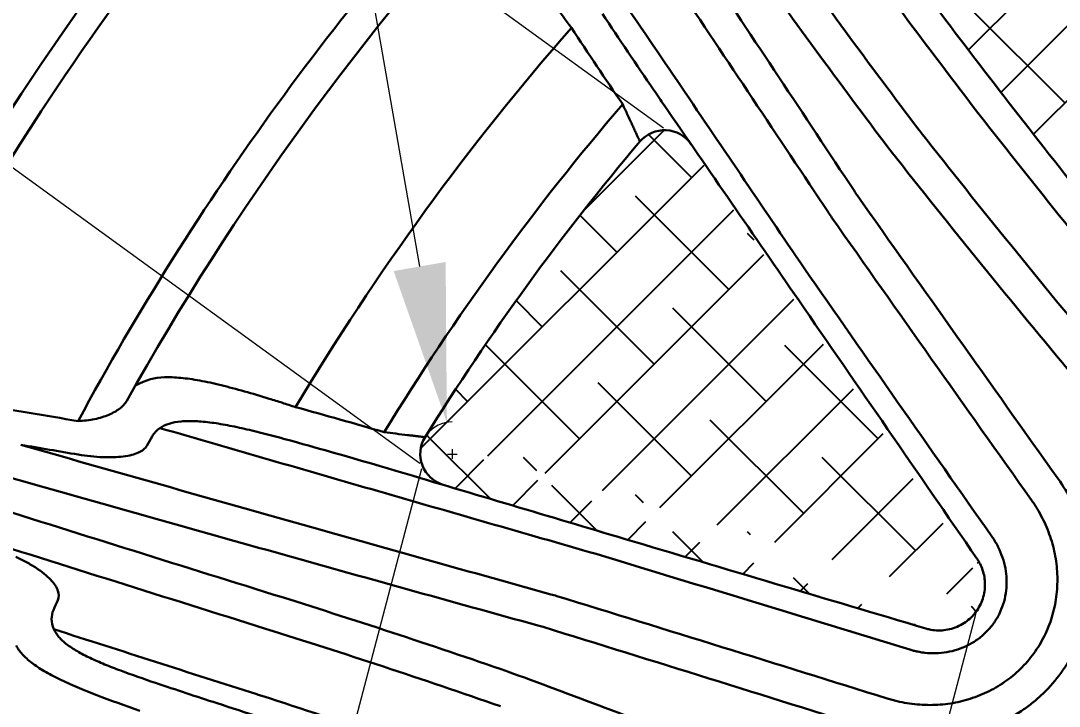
# Model space of a CAD drawing. Header units: inches. Extents: x 975 to 1816, y 133 to 420.
# Drawn here: x 1506.87 to 1526.54, y 296.16 to 309.15 of the extents above; entities that cross this region are included whole.
import ezdxf

# ---------------------------------------------------------------- set-up
doc = ezdxf.new("R2010")
doc.units = ezdxf.units.IN
doc.header["$MEASUREMENT"] = 0
doc.linetypes.add('CENTER', pattern=[2, 1.25, -0.25, 0.25, -0.25])
doc.layers.get('0').update_dxf_attribs({"lineweight": 30})
doc.layers.add('Center', color=1, linetype='CENTER', lineweight=18)
doc.layers.add('FORMAT', color=7, linetype='Continuous')
doc.styles.add('TCVN', font='tcvn+7284-2003r.ttf', dxfattribs={"height": 2.5})
doc.dimstyles.new('TCVN', dxfattribs={"dimtxt": 2.5, "dimasz": 3, "dimexe": 0.1, "dimexo": 0.0625, "dimgap": 0.09, "dimtad": 0, "dimtoh": 1, "dimdec": 0, "dimzin": 0, "dimdsep": 46, "dimtxsty": 'TCVN', "dimcen": 0.09, "dimclrd": 2, "dimclre": 2, "dimclrt": 1, "dimadec": 0, "dimazin": 0, "dimtfac": 1, "dimtdec": 0, "dimtofl": 0, "dimtmove": 0, "dimatfit": 3, "dimfxl": 1, "dimtolj": 1, "dimtzin": 0, "dimlwd": 18, "dimlwe": 18, "dimarcsym": 0})
pattern_1 = [(45, (0, 0), (-0.7071067811865476, 0.7071067811865476), []), (135, (0, 0), (-2.121320343559642, 0.7071067811865477), [2.5, -1.5])]

# ---------------------------------------------------------------- blocks, each defined once
blk = doc.blocks.new('*D74')
at = {"layer": 'Center', "color": 2, "linetype": 'Continuous', "lineweight": 18, "transparency": 16777216}
for p, q in [((1611.119503879612, 353.3944223438949), (1591.19814560088, 326.2673671828961)), ((1614.119503879613, 353.394422343895), (1611.119503879612, 353.3944223438949))]:
    blk.add_line(p, q, dxfattribs=at)
at = {"layer": 'Center', "color": 2, "lineweight": 18, "transparency": 16777216}
for p, q in [((1554.505716209793, 276.4255789259862), (1554.685716209793, 276.4255789259863)), ((1554.595716209793, 276.3355789259863), (1554.595716209793, 276.5155789259861))]:
    blk.add_line(p, q, dxfattribs=at)
at = {"layer": 'Center', "color": 2, "transparency": 16777216}
blk.add_solid([(1590.795142869767, 326.5633212312131), (1591.601148331993, 325.9714131345792), (1589.422421310978, 323.8493507962162)], dxfattribs=at)
at = {"layer": 'Defpoints', "color": 0, "transparency": 16777216}
for p in [(1589.422421310978, 323.8493507962162), (1519.769011108607, 229.0018070557562)]:
    blk.add_point(p, dxfattribs=at)
at = {"layer": 'Center', "color": 1, "transparency": 16777216, "insert": (1617.209503879613, 353.3944223438949), "char_height": 2.5, "attachment_point": 5, "style": 'TCVN'}
blk.add_mtext('\\A1;∅118', dxfattribs=at)
blk = doc.blocks.new('*D80')
at = {"layer": 'Center', "color": 2, "linetype": 'Continuous', "lineweight": 18, "transparency": 16777216}
for p, q in [((1519.040600899249, 307.1124905400645), (1506.688684182024, 316.0866833375081)), ((1505.006230124584, 313.6008538291541), (1504.881348930392, 313.4289696112608)), ((1503.915934825421, 312.1001910914115), (1504.040816019614, 312.2720753093047)), ((1514.423594086331, 300.7577258360722), (1502.071677369107, 309.7319186335158))]:
    blk.add_line(p, q, dxfattribs=at)
at = {"layer": 'Center', "color": 2, "transparency": 16777216}
for points in [[(1504.601721627397, 313.8947464553003), (1505.410738621772, 313.3069612030079), (1506.769585881462, 316.027904812279)], [(1503.511426328234, 312.3940837175577), (1504.320443322609, 311.8062984652653), (1502.152579068544, 309.6731401082866)]]:
    blk.add_solid(points, dxfattribs=at)
at = {"layer": 'Defpoints', "color": 0, "transparency": 16777216}
for p in [(1502.152579068544, 309.6731401082866), (1519.091164461397, 307.0757539617963), (1514.474157648479, 300.7209892578039)]:
    blk.add_point(p, dxfattribs=at)
at = {"layer": 'Center', "color": 1, "transparency": 16777216, "insert": (1504.461082475003, 312.8505224602827), "char_height": 2.5, "attachment_point": 5, "rotation": 54.00000000000132, "style": 'TCVN'}
blk.add_mtext('\\A1;8', dxfattribs=at)
blk = doc.blocks.new('*D81')
at = {"layer": 'Center', "color": 2, "linetype": 'Continuous', "lineweight": 18, "transparency": 16777216}
for p, q in [((1514.458225198, 300.6605541105652), (1512.41520616787, 292.9109517461789)), ((1524.951745706049, 297.8941589998263), (1522.908726675918, 290.14455663544)), ((1515.34158515609, 292.2428903588011), (1516.633469374817, 291.9023123627331)), ((1520.033331529228, 291.0060104939814), (1518.741447310501, 291.3465884900493))]:
    blk.add_line(p, q, dxfattribs=at)
at = {"layer": 'Center', "color": 2, "transparency": 16777216}
for points in [[(1515.469044759916, 292.7263715367102), (1515.214125552263, 291.759409180892), (1512.440698088635, 293.0076479817607)], [(1520.160791133055, 291.4894916718904), (1519.905871925402, 290.5225293160723), (1522.934218596683, 290.2412528710218)]]:
    blk.add_solid(points, dxfattribs=at)
at = {"layer": 'Defpoints', "color": 0, "transparency": 16777216}
for p in [(1514.474157648479, 300.7209892578038), (1524.967678156527, 297.9545941470649), (1522.934218596683, 290.2412528710218)]:
    blk.add_point(p, dxfattribs=at)
at = {"layer": 'Center', "color": 1, "transparency": 16777216, "insert": (1517.687458342659, 291.6244504263913), "char_height": 2.5, "attachment_point": 5, "rotation": 345.2312021207483, "style": 'TCVN'}
blk.add_mtext('\\A1;11', dxfattribs=at)
blk = doc.blocks.new('*D82')
at = {"layer": 'Center', "color": 2, "linetype": 'Continuous', "lineweight": 18, "transparency": 16777216}
for p, q in [((1508.300851741431, 322.3747758018854), (1511.300851741438, 322.3747758018854)), ((1511.300851741438, 322.3747758018854), (1514.422740120506, 304.4926105423774))]:
    blk.add_line(p, q, dxfattribs=at)
at = {"layer": 'Center', "color": 2, "lineweight": 18, "transparency": 16777216}
for p, q in [((1515.043415713086, 300.8473830097474), (1515.043415713086, 301.0273830097473)), ((1514.953415713087, 300.9373830097474), (1515.133415713086, 300.9373830097475))]:
    blk.add_line(p, q, dxfattribs=at)
at = {"layer": 'Center', "color": 2, "linetype": 'Continuous', "lineweight": 18, "transparency": 16777216}
blk.add_arc((1515.043415713086, 300.9373830097474), 0.6089999999993552, 90.49478279424675, 142.332094657084, dxfattribs=at)
at = {"layer": 'Center', "color": 2, "transparency": 16777216}
blk.add_solid([(1514.915290346695, 304.57860051087), (1513.930189894317, 304.4066205738848), (1514.938679931462, 301.5373091852447)], dxfattribs=at)
at = {"layer": 'Defpoints', "color": 0, "transparency": 16777216}
for p in [(1514.938679931462, 301.5373091852447), (1515.043415713086, 300.9373830097474)]:
    blk.add_point(p, dxfattribs=at)
at = {"layer": 'Center', "color": 1, "transparency": 16777216, "insert": (1506.835851741431, 322.3747758018855), "char_height": 2.5, "attachment_point": 5, "style": 'TCVN'}
blk.add_mtext('\\A1;R1', dxfattribs=at)

msp = doc.modelspace()

# ---------------------------------------------------------------- hatches: boundary and pattern name
at = {"layer": 'FORMAT'}
h = msp.add_hatch(dxfattribs=at)
h.set_pattern_fill('ANSI38', color=3, scale=8)
h.set_pattern_definition(pattern_1)
h.paths.add_polyline_path([(1554.595716209793, 336.2636068212562, 0.414213562373095), (1494.667688314523, 276.3355789259863, 0.414213562373095), (1554.595716209793, 216.4075510307163), (1554.595716209793, 217.5875510307165, -0.4142135623730951), (1495.757688314523, 276.4255789259864, -0.4142135623730951), (1554.595716209793, 335.2636068212563)])
h.paths.add_polyline_path([(1554.595716209793, 336.2636068212562), (1554.595716209793, 335.2636068212563, -0.4142135623730951), (1613.433744105063, 276.4255789259864, -0.4142135623730951), (1554.595716209793, 217.5875510307165), (1554.595716209793, 216.4075510307163, 0.414213562373095), (1614.523744105063, 276.3355789259863, 0.414213562373095)])
h.paths.add_polyline_path([(1560.855499231678, 334.3342656695384), (1566.534810445013, 333.4354196637688), (1567.472736711903, 339.3616574515965), (1561.793425498568, 340.2605034573661)], flags=9)
h = msp.add_hatch(dxfattribs=at)
h.set_pattern_fill('ANSI38', color=3, scale=8)
h.set_pattern_definition(pattern_1)
edge = h.paths.add_edge_path()
edge.add_spline(control_points=[(1534.089427233593, 313.3904011380072), (1535.018060567697, 312.0220514137225), (1535.928824053715, 310.6345625609396), (1537.267400030343, 308.5242166656252), (1537.708997153086, 307.8159140271777), (1538.58288123746, 306.3894941921382), (1539.015315617878, 305.6711274744755), (1540.297537344514, 303.5026939593417), (1541.127464843999, 302.0474209660937), (1542.335524271682, 299.8502800251836), (1542.732070782364, 299.1155274687015), (1543.49163135129, 297.6815662283267), (1543.855421386956, 296.9823567074344), (1544.213512931824, 296.2815814857892)], knot_values=[0.006823964488105405, 0.006823964488105405, 0.006823964488105405, 0.006823964488105405, 0.2568239644881054, 0.2568239644881054, 0.3818239644881054, 0.3818239644881054, 0.5068239644881054, 0.5068239644881054, 0.7568239644881054, 0.7568239644881054, 0.8818239644881054, 0.8818239644881054, 1, 1, 1, 1], degree=3, periodic=0)
edge.add_spline(control_points=[(1534.089395252025, 313.3904482631228), (1533.279815710237, 314.5833702235185), (1532.450250392009, 315.7711229512577), (1531.602029318455, 316.9510215360908)], knot_values=[0, 0, 0, 0, 0.8878309299515597, 0.8878309299515597, 0.8878309299515597, 0.8878309299515597], degree=3, periodic=0)
edge.add_arc((1531.108220323408, 316.594603696443), 0.6089999999999838, 35.82072164170199, 120.3155353984113)
edge.add_arc((1554.595716209793, 276.425578925986), 47.14084945843596, 120.3155353984177, 131.6844646015826)
edge.add_arc((1523.650738832833, 311.1764262417276), 0.6090000000000393, 131.6844646015711, 216.9143471344524)
edge.add_spline(control_points=[(1525.776838020768, 307.351021918136), (1524.892475653645, 308.489610975496), (1524.019205463489, 309.6456102550329), (1523.159169952562, 310.8169251486037)], knot_values=[0.1121690700810549, 0.1121690700810549, 0.1121690700810549, 0.1121690700810549, 1, 1, 1, 1], degree=3, periodic=0)
edge.add_spline(control_points=[(1525.776872956568, 307.3509769393957), (1526.791451741931, 306.0447392473948), (1527.829875626713, 304.7494458048026), (1529.423615719797, 302.8238849462678), (1529.960897150382, 302.1849072625012), (1531.047667491544, 300.9127852362407), (1531.597355149672, 300.2794156680133), (1533.263708361073, 298.389597824472), (1534.391285640999, 297.1506376326768), (1536.643129204118, 294.7524353947996), (1537.766376381066, 293.5919128343298), (1538.904759790047, 292.4505733022452)], knot_values=[0, 0, 0, 0, 0.2499999999999998, 0.2499999999999998, 0.3749999999999998, 0.3749999999999998, 0.4999999999999997, 0.4999999999999997, 0.7499999999999998, 0.7499999999999998, 0.9921080367572255, 0.9921080367572255, 0.9921080367572255, 0.9921080367572255], degree=3, periodic=0)
edge.add_arc((1554.505716209793, 276.4255789259863), 22.3649342938885, 117.39961139806331, 134.2318292757173, ccw=False)
h.paths.add_polyline_path([(1537.243808106908, 292.4486000115661), (1542.493808106908, 292.4486000115661), (1542.493808106908, 298.4486000115661), (1537.243808106908, 298.4486000115661)], flags=9)
h = msp.add_hatch(dxfattribs=at)
h.set_pattern_fill('ANSI38', color=3, scale=8)
h.set_pattern_definition(pattern_1)
edge = h.paths.add_edge_path(flags=16)
edge.add_spline(control_points=[(1520.458550893021, 305.5137826361489), (1520.16033136685, 305.9463136859624), (1519.861671219924, 306.3794838024414), (1519.562650893977, 306.813176314659)], knot_values=[0.4503870777664126, 0.4503870777664126, 0.4503870777664126, 0.4503870777664126, 0.8016310740829165, 0.8016310740829165, 0.8016310740829165, 0.8016310740829165], degree=3, periodic=0)
edge.add_spline(control_points=[(1519.562650893972, 306.813176314665), (1520.245093832715, 305.8233760674371), (1520.925660698687, 304.8362968349429), (1521.603395226724, 303.853325563173)], knot_values=[0, 0, 0, 0, 0.8016310740845564, 0.8016310740845564, 0.8016310740845564, 0.8016310740845564], degree=3, periodic=0)
edge.add_spline(control_points=[(1521.603395226724, 303.853325563173), (1521.222617979619, 304.4055965178966), (1520.840946670126, 304.9591642010676), (1520.458550893021, 305.5137826361489)], knot_values=[0, 0, 0, 0, 0.4503870777664126, 0.4503870777664126, 0.4503870777664126, 0.4503870777664126], degree=3, periodic=0)
edge = h.paths.add_edge_path(flags=17)
edge.add_spline(control_points=[(1524.978736697497, 298.9578044395932), (1523.848831101837, 300.5965946950687), (1522.722425673851, 302.2303083842374), (1521.603395226724, 303.853325563173)], knot_values=[0, 0, 0, 0, 1, 1, 1, 1], degree=3, periodic=0)
edge.add_spline(control_points=[(1524.978736697497, 298.9578044395932), (1523.848831101837, 300.5965946950687), (1522.722425673851, 302.2303083842374), (1521.603395226724, 303.853325563173)], knot_values=[0, 0, 0, 0, 1, 1, 1, 1], degree=3, periodic=0)
edge = h.paths.add_edge_path(flags=16)
edge.add_spline(control_points=[(1524.978736697497, 298.9578044395932), (1523.848831101837, 300.5965946950687), (1522.722425673851, 302.2303083842374), (1521.603395226724, 303.853325563173)], knot_values=[0, 0, 0, 0, 1, 1, 1, 1], degree=3, periodic=0)
edge.add_spline(control_points=[(1524.978736697497, 298.9578044395932), (1523.848831101837, 300.5965946950687), (1522.722425673851, 302.2303083842374), (1521.603395226724, 303.853325563173)], knot_values=[0, 0, 0, 0, 1, 1, 1, 1], degree=3, periodic=0)
edge = h.paths.add_edge_path(flags=16)
edge.add_spline(control_points=[(1524.978736697497, 298.9578044395932), (1523.848831101837, 300.5965946950687), (1522.722425673851, 302.2303083842374), (1521.603395226724, 303.853325563173)], knot_values=[0, 0, 0, 0, 1, 1, 1, 1], degree=3, periodic=0)
edge.add_spline(control_points=[(1524.978736697497, 298.9578044395932), (1523.848831101837, 300.5965946950687), (1522.722425673851, 302.2303083842374), (1521.603395226724, 303.853325563173)], knot_values=[0, 0, 0, 0, 1, 1, 1, 1], degree=3, periodic=0)
edge = h.paths.add_edge_path(flags=17)
edge.add_spline(control_points=[(1521.603395226724, 303.853325563173), (1520.925660698687, 304.8362968349429), (1520.245093832715, 305.8233760674371), (1519.562650893972, 306.813176314665)], knot_values=[0, 0, 0, 0, 0.8016310740845564, 0.8016310740845564, 0.8016310740845564, 0.8016310740845564], degree=3, periodic=0)
edge.add_spline(control_points=[(1521.603395226724, 303.853325563173), (1520.925660698687, 304.8362968349429), (1520.245093832715, 305.8233760674371), (1519.562650893972, 306.813176314665)], knot_values=[0, 0, 0, 0, 0.8016310740845564, 0.8016310740845564, 0.8016310740845564, 0.8016310740845564], degree=3, periodic=0)
edge = h.paths.add_edge_path(flags=16)
edge.add_spline(control_points=[(1525.127198364865, 298.3682322080189), (1525.137372424306, 298.4601314551857), (1525.13241816915, 298.5540233580896), (1525.114156536797, 298.6415857306647)], knot_values=[0.00784285486686954, 0.00784285486686954, 0.00784285486686954, 0.00784285486686954, 0.009254167133847573, 0.009254167133847573, 0.009254167133847573, 0.009254167133847573], degree=3, periodic=0)
edge.add_spline(control_points=[(1525.114156536797, 298.6415857306647), (1525.13241816915, 298.5540233580896), (1525.137372424306, 298.4601314551857), (1525.127198364865, 298.3682322080189)], knot_values=[0.007842854866869538, 0.007842854866869538, 0.007842854866869538, 0.007842854866869538, 0.00925416713384757, 0.00925416713384757, 0.00925416713384757, 0.00925416713384757], degree=3, periodic=0)
edge = h.paths.add_edge_path(flags=17)
edge.add_spline(control_points=[(1525.127198364865, 298.3682322080189), (1525.137372424306, 298.4601314551857), (1525.13241816915, 298.5540233580896), (1525.114156536797, 298.6415857306647)], knot_values=[0.00784285486686954, 0.00784285486686954, 0.00784285486686954, 0.00784285486686954, 0.009254167133847573, 0.009254167133847573, 0.009254167133847573, 0.009254167133847573], degree=3, periodic=0)
edge.add_spline(control_points=[(1525.127198364865, 298.3682322080189), (1525.137372424306, 298.4601314551857), (1525.13241816915, 298.5540233580896), (1525.114156536797, 298.6415857306647)], knot_values=[0.00784285486686954, 0.00784285486686954, 0.00784285486686954, 0.00784285486686954, 0.009254167133847573, 0.009254167133847573, 0.009254167133847573, 0.009254167133847573], degree=3, periodic=0)
edge = h.paths.add_edge_path()
edge.add_spline(control_points=[(1516.382225158966, 299.9032035062771), (1517.02786517016, 299.710910109705), (1517.67228258157, 299.5189808446315), (1518.315191175561, 299.3275009563338)], knot_values=[0.5496131563248157, 0.5496131563248157, 0.5496131563248157, 0.5496131563248157, 1, 1, 1, 1], degree=3, periodic=0)
edge.add_spline(control_points=[(1518.315191175561, 299.3275009563338), (1520.204572963302, 298.7647792614459), (1522.106402325393, 298.1983502586012), (1524.014146317091, 297.630159679341)], knot_values=[0, 0, 0, 0, 1, 1, 1, 1], degree=3, periodic=0)
edge.add_arc((1515.043415713086, 300.9373830097474), 0.6090000000000075, 148.2122033920125, 253.4146914503152)
edge.add_spline(control_points=[(1514.8695811511, 300.3537199690646), (1515.374448899903, 300.2033533056702), (1515.878708821895, 300.0531676736247), (1516.382225158966, 299.9032035062771)], knot_values=[0.1983692280356291, 0.1983692280356291, 0.1983692280356291, 0.1983692280356291, 0.5496131563248157, 0.5496131563248157, 0.5496131563248157, 0.5496131563248157], degree=3, periodic=0)
edge.add_arc((1554.595716209793, 276.4255789259864), 47.14084945843546, 139.7877966079902, 148.2122033920138)
edge.add_arc((1519.061272189674, 306.4674880231713), 0.6090000000000111, 34.58530854968976, 139.7877966079889)
edge.add_spline(control_points=[(1521.603395226724, 303.853325563173), (1520.925660698687, 304.8362968349429), (1520.245093832715, 305.8233760674371), (1519.562650893972, 306.813176314665)], knot_values=[0, 0, 0, 0, 0.8016310740845564, 0.8016310740845564, 0.8016310740845564, 0.8016310740845564], degree=3, periodic=0)
edge.add_spline(control_points=[(1521.603395226724, 303.853325563173), (1520.757950794806, 305.0795395954726), (1519.908098825735, 306.3121462228404), (1519.055695647465, 307.5484530679875)], knot_values=[0, 0, 0, 0, 1, 1, 1, 1], degree=3, periodic=0)
edge.add_spline(control_points=[(1525.132020802605, 298.4374002321874), (1525.13338265797, 298.4835879513905), (1525.131076243274, 298.5297536978988), (1525.12532917569, 298.574857198454)], knot_values=[0.008195682933614046, 0.008195682933614046, 0.008195682933614046, 0.008195682933614046, 0.008901339067103064, 0.008901339067103064, 0.008901339067103064, 0.008901339067103064], degree=3, periodic=0)
edge.add_spline(control_points=[(1524.027179481643, 297.6263883522266), (1524.028005945616, 297.6261561719359), (1524.028852369812, 297.6259197031227), (1524.029718893175, 297.6256790997794), (1524.053857544429, 297.6189766374583), (1524.081893658041, 297.6124716768877), (1524.108870188701, 297.6076325487842), (1524.198185917455, 297.5916108350014), (1524.294955204325, 297.5892257342157), (1524.390453539572, 297.6034274853453), (1524.486178052193, 297.6176628717711), (1524.583308995952, 297.6491447391421), (1524.671401287306, 297.6960548290759), (1524.75273884791, 297.7393679524404), (1524.828676891287, 297.7969170892708), (1524.892714281997, 297.8642086384027), (1524.957348541687, 297.932127387329), (1525.011647432309, 298.0118251824606), (1525.051193872585, 298.096768374386), (1525.091003608651, 298.1822771086114), (1525.116931672727, 298.2754962373024), (1525.127198364865, 298.3682322080189), (1525.137372424306, 298.4601314551857), (1525.13241816915, 298.5540233580896), (1525.114156536797, 298.6415857306647), (1525.096025325453, 298.7285227498952), (1525.064478011726, 298.8113932144872), (1525.024004752978, 298.8846565373238), (1525.011239869199, 298.9077630978096), (1524.995430184405, 298.9331427678679), (1524.983662848033, 298.9505822792548)], knot_values=[9.754431223899972e-05, 9.754431223899972e-05, 9.754431223899972e-05, 9.754431223899972e-05, 0.0001137027218260256, 0.0001137027218260256, 0.0001137027218260256, 0.0005656201739866113, 0.0005656201739866113, 0.0005656201739866113, 0.002081712490365067, 0.002081712490365067, 0.002081712490365067, 0.003603259343547749, 0.003603259343547749, 0.003603259343547749, 0.005004271222368189, 0.005004271222368189, 0.005004271222368189, 0.006418569975692543, 0.006418569975692543, 0.006418569975692543, 0.00784285486686954, 0.00784285486686954, 0.00784285486686954, 0.009254167133847573, 0.009254167133847573, 0.009254167133847573, 0.01065350302567408, 0.01065350302567408, 0.01065350302567408, 0.01109037539019365, 0.01109037539019365, 0.01109037539019365, 0.01109037539019365], degree=3, periodic=0)
edge.add_spline(control_points=[(1525.051193872585, 298.096768374386), (1525.061146306602, 298.1181455579424), (1525.070231136119, 298.1400046411529), (1525.078420553325, 298.1622175997605)], knot_values=[0.006418569975692543, 0.006418569975692543, 0.006418569975692543, 0.006418569975692543, 0.006774641198486793, 0.006774641198486793, 0.006774641198486793, 0.006774641198486793], degree=3, periodic=0)
edge.add_spline(control_points=[(1525.018836974834, 298.0341465806129), (1525.030498624301, 298.054624615723), (1525.041307262517, 298.0755325764047), (1525.051193872585, 298.096768374386)], knot_values=[0.006064995287361454, 0.006064995287361454, 0.006064995287361454, 0.006064995287361454, 0.006418569975692543, 0.006418569975692543, 0.006418569975692543, 0.006418569975692543], degree=3, periodic=0)
h.paths.add_polyline_path([(1537.243808106908, 292.4486000115661), (1542.493808106908, 292.4486000115661), (1542.493808106908, 298.4486000115661), (1537.243808106908, 298.4486000115661)], flags=9)
h.paths.add_polyline_path([(1515.141511203498, 289.3224071677637), (1518.767620037816, 288.3664601390643), (1520.297135283735, 294.1682342739734), (1516.671026449417, 295.1241813026729)], flags=9)
h.paths.add_polyline_path([(1557.215995049549, 285.3278892779251), (1562.277151386743, 281.660847346003), (1565.797511641388, 286.5195574297098), (1560.736355304194, 290.1865993616319)], flags=9)
h.paths.add_polyline_path([(1534.938505918578, 300.8007321672524), (1537.529494870586, 302.3129412303677), (1534.505076744356, 307.4949191343854), (1531.914087792347, 305.98271007127)], flags=9)

# ---------------------------------------------------------------- linework, layer by layer
for radius in [58.8380278952699, 58.4030278952699, 57.08507566618621]:
    msp.add_circle((1554.595716209793, 276.4255789259864), radius)
for centre, radius, start, end in [((1554.595716209793, 276.4255789259864), 56.5929811286766, 135.1187491982246, 152.8812508017745), ((1554.595716209793, 276.4255789259864), 52.98550985273557, 136.3216140886328, 151.6783859113762), ((1554.595716209793, 276.4255789259864), 52.36155712149039, 137.1690762046723, 150.830923795332), ((1554.595716209793, 276.4255789259864), 49.53270725694752, 138.8531868661003, 149.1468131339021), ((1554.595716209793, 276.4255789259864), 47.84806192457118, 139.3945372378707, 148.6054627621295), ((1519.061272189674, 306.4674880231713), 0.6090000000000111, 34.58530854968976, 139.7877966079889), ((1554.595716209793, 276.4255789259864), 47.14084945843546, 139.7877966079902, 148.2122033920138), ((1515.043415713086, 300.9373830097474), 0.6090000000000075, 148.2122033920125, 253.4146914503152)]:
    msp.add_arc(centre, radius, start, end)
for points, knots in [([(1516.902530729953, 314.5617960894403), (1517.870373670419, 313.1189257953824), (1518.834656209436, 311.6775443512724), (1520.75376989468, 308.7978341201667), (1521.706451859834, 307.3627500184936), (1522.651723765805, 305.9318737186238)], [0, 0, 0, 0, 0.5, 0.5, 1, 1, 1, 1]), ([(1522.166052172454, 305.5155622709409), (1521.211741472289, 306.9536067084804), (1520.250269008317, 308.3962696936236), (1518.314605869496, 311.2906651367997), (1517.342375569862, 312.739450652638), (1516.366827723105, 314.1897673228436)], [0, 0, 0, 0, 0.5, 0.5, 1, 1, 1, 1]), ([(1517.296297972913, 309.0176406495521), (1517.191870962791, 309.1611043202538), (1517.09107359326, 309.3014176911082), (1516.897181883849, 309.5765864764635), (1516.80408574806, 309.71143828104), (1516.671080672972, 309.9101107148534), (1516.627685064391, 309.9760043779053), (1516.544409369582, 310.1049880896776), (1516.504501288018, 310.1681080412307), (1516.390051130189, 310.3536282683282), (1516.320755714744, 310.472205030459), (1516.22814957003, 310.6431798382645), (1516.199177040056, 310.6990187986404), (1516.145251253181, 310.8084711770662), (1516.120343182438, 310.8620260726763), (1516.053059362657, 311.0169227898429), (1516.017626429941, 311.1134471936491), (1515.966034696099, 311.2943520215529), (1515.949867697863, 311.3787940401859), (1515.938227562415, 311.5357660119278), (1515.942832521325, 311.6070778961806), (1515.973742056754, 311.7819896135699)], [0, 0, 0, 0, 0.1250000000000014, 0.1250000000000014, 0.2500000000000028, 0.2500000000000028, 0.3125000000000037, 0.3125000000000037, 0.3750000000000045, 0.3750000000000045, 0.5000000000000038, 0.5000000000000038, 0.5625000000000021, 0.5625000000000021, 0.6250000000000006, 0.6250000000000006, 0.7500000000000003, 0.7500000000000003, 0.8750000000000002, 0.8750000000000002, 1, 1, 1, 1]), ([(1516.879487264946, 311.5842365550621), (1517.283862108372, 310.9887016151883), (1517.688061888689, 310.3931085619154), (1518.494985719452, 309.203395918374), (1518.897797344294, 308.6091474602812), (1519.702105311954, 307.4218300983451), (1520.103638972436, 306.828705974808), (1520.905221269355, 305.6438410051701), (1521.305314817899, 305.0520333333656), (1521.704071128913, 304.4617816273958)], [0, 0, 0, 0, 0.25, 0.25, 0.5, 0.5, 0.75, 0.75, 1, 1, 1, 1]), ([(1518.596204141442, 306.8606708184636), (1518.596204141442, 306.8606708184636), (1518.590395809233, 306.873300893276), (1518.573353290293, 306.9103005578781), (1518.566269985408, 306.9256720607833), (1518.549848917299, 306.9612759032842), (1518.54046433235, 306.9816099507649), (1518.519404673583, 307.0271915180527), (1518.507640366945, 307.0526314670134), (1518.482552313546, 307.1068158425257), (1518.469173361065, 307.1356801003712), (1518.426636900597, 307.2273247708212), (1518.394899326467, 307.2955409593665), (1518.361249988985, 307.3676323357826)], [0, 0, 0, 0, 0.25, 0.25, 0.375, 0.375, 0.5, 0.5, 0.625, 0.625, 0.75, 0.75, 1, 1, 1, 1]), ([(1538.927548965298, 291.7193131819448), (1538.310571450327, 292.3320701055797), (1537.697330951508, 292.9506700768818), (1536.479763990364, 294.1982363323981), (1535.875224640662, 294.8274135338806), (1534.074446844756, 296.7312006591372), (1532.891044876144, 298.0220599338489), (1531.142015965232, 299.9912660731129), (1530.564823379674, 300.6515066390443), (1529.423199420471, 301.9781555464465), (1528.858563912632, 302.644793520276), (1527.182997218811, 304.6545265973858), (1526.090436089495, 306.0073928491239), (1525.021853772433, 307.3730648838949)], [0, 0, 0, 0, 0.1249999999999998, 0.1249999999999998, 0.2499999999999997, 0.2499999999999997, 0.5, 0.5, 0.6250000000000002, 0.6250000000000002, 0.7500000000000006, 0.7500000000000006, 1, 1, 1, 1]), ([(1525.776872956568, 307.3509769393957), (1526.791451741931, 306.0447392473948), (1527.829875626713, 304.7494458048026), (1529.423615719797, 302.8238849462678), (1529.960897150382, 302.1849072625012), (1531.047667491544, 300.9127852362407), (1531.597355149672, 300.2794156680133), (1533.263708361073, 298.389597824472), (1534.391285640999, 297.1506376326768), (1536.679242141321, 294.7139752956011), (1537.839621400679, 293.5162745963043), (1539.016131225281, 292.3390221701004)], [0, 0, 0, 0, 0.2499999999999998, 0.2499999999999998, 0.3749999999999998, 0.3749999999999998, 0.4999999999999997, 0.4999999999999997, 0.7499999999999998, 0.7499999999999998, 1, 1, 1, 1]), ([(1523.923743479886, 307.0279608149928), (1524.481938179979, 306.3162313045171), (1525.047639118709, 305.606499629731), (1526.191174891881, 304.1948754921623), (1526.769225877212, 303.4926964146172), (1528.522376446165, 301.3971965313813), (1529.716445687978, 300.014898026245), (1531.241191382773, 298.3057655400155), (1531.547883617427, 297.9647326045631), (1532.163306313488, 297.2858581650315), (1532.472143967025, 296.9478941418629), (1533.402017984572, 295.9384016932999), (1534.026414250496, 295.2712712860875), (1535.912944519331, 293.2873737268419), (1537.188395688492, 291.9880690243979), (1538.481275412362, 290.7118187672675)], [0, 0, 0, 0, 0.1250000000000001, 0.1250000000000001, 0.2500000000000002, 0.2500000000000002, 0.5000000000000002, 0.5000000000000002, 0.5625000000000001, 0.5625000000000001, 0.6250000000000001, 0.6250000000000001, 0.7500000000000001, 0.7500000000000001, 1, 1, 1, 1]), ([(1538.070872773908, 290.2067228431137), (1536.763728925374, 291.4947525008279), (1535.474299178491, 292.8061326345429), (1533.567158521107, 294.8085190312373), (1532.935952397565, 295.4818756763792), (1531.99594967746, 296.5007982990346), (1531.683750155838, 296.8419208682785), (1531.06163192871, 297.527142213984), (1530.751604620124, 297.8713649291168), (1529.210284164824, 299.5964899233716), (1528.003257116693, 300.9917387266192), (1526.231098933098, 303.1068789806237), (1525.646783767201, 303.815640783572), (1524.490860765295, 305.2404998718771), (1523.919034431133, 305.9568864665147), (1523.35479693178, 306.675290467029)], [0, 0, 0, 0, 0.2500000000000005, 0.2500000000000005, 0.3750000000000004, 0.3750000000000004, 0.4375000000000006, 0.4375000000000006, 0.5000000000000007, 0.5000000000000007, 0.7500000000000006, 0.7500000000000006, 0.8750000000000003, 0.8750000000000003, 1, 1, 1, 1]), ([(1522.23261188574, 305.4151359465163), (1522.232602401406, 305.4151502748443), (1522.232592917077, 305.415164603174), (1522.232583432741, 305.4151789314982), (1522.210422928454, 305.4486575940948), (1522.188245849828, 305.482118766335), (1522.166052172454, 305.515562270941)], [-2.609999999870398e-07, -2.609999999870398e-07, -2.609999999870398e-07, -2.609999999870398e-07, 0, 0, 0, 0.0006098362162364226, 0.0006098362162364226, 0.0006098362162364226, 0.0006098362162364226]), ([(1509.039259114134, 302.239177688625), (1509.248491099198, 302.3493803512193), (1509.398508252842, 302.385657091476), (1509.634487003225, 302.3946499257599), (1509.684359813655, 302.3945963992342), (1509.788258690499, 302.3908635329144), (1509.842124732188, 302.3872066184933), (1510.009464939405, 302.3712205719805), (1510.128652828954, 302.3538963990463), (1510.31935791419, 302.3189156025379), (1510.384920429615, 302.3057509478211), (1510.520205168317, 302.2765200365791), (1510.590206204938, 302.2603813740626), (1510.803444291804, 302.2085607996937), (1510.950532201499, 302.169391151847), (1511.254817011059, 302.0833805362785), (1511.412010960202, 302.0365354825368), (1511.655987604831, 301.9611948392727), (1511.738553990651, 301.9352682596206), (1511.90458832093, 301.8824228677), (1511.988280057656, 301.8554352842573), (1512.072669412606, 301.8279327398895)], [0, 0, 0, 0, 0.2500000000000097, 0.2500000000000097, 0.3125000000000105, 0.3125000000000105, 0.3750000000000114, 0.3750000000000114, 0.5000000000000107, 0.5000000000000107, 0.5625000000000088, 0.5625000000000088, 0.6250000000000068, 0.6250000000000068, 0.750000000000003, 0.750000000000003, 0.8749999999999991, 0.8749999999999991, 0.9374999999999996, 0.9374999999999996, 1, 1, 1, 1]), ([(1504.245315377758, 302.2043652667465), (1504.862813049047, 302.0962324822119), (1505.480025811412, 301.986306733157), (1506.715645265834, 301.7717396040576), (1507.333929517075, 301.6664728017811), (1507.95265415995, 301.5629816750539)], [0, 0, 0, 0, 0.5, 0.5, 1, 1, 1, 1]), ([(1507.95265415995, 301.5629816750539), (1508.063495844753, 301.5664153553764), (1508.167295358268, 301.5793286440939), (1508.314363600862, 301.6101498745753), (1508.361473004236, 301.6223160441251), (1508.450655639783, 301.6497472712981), (1508.49297542714, 301.6650646134241), (1508.573144003339, 301.6988223688746), (1508.611016464946, 301.7173149745859), (1508.680478851186, 301.7565611908386), (1508.712318912259, 301.7774074637379), (1508.770048789536, 301.8215972485831), (1508.796055283975, 301.8450736595896), (1508.840820618215, 301.8940548801895), (1508.859587101981, 301.9195013228589), (1508.874376407199, 301.9459972384441)], [0, 0, 0, 0, 0.2500000000000035, 0.2500000000000035, 0.3750000000000029, 0.3750000000000029, 0.5000000000000023, 0.5000000000000023, 0.6250000000000018, 0.6250000000000018, 0.7500000000000011, 0.7500000000000011, 0.8750000000000006, 0.8750000000000006, 1, 1, 1, 1]), ([(1512.00081248445, 301.1861343672867), (1511.862210258308, 301.2247231594229), (1511.725117164772, 301.2619696661814), (1511.456053109414, 301.3323100223685), (1511.325355476412, 301.3650746165425), (1511.071196769386, 301.4248248292165), (1510.947736555642, 301.4518153013231), (1510.767912768109, 301.4868418295976), (1510.708660094044, 301.4976335555587), (1510.593627833942, 301.5168710188269), (1510.537707861696, 301.5253500013713), (1510.374585108542, 301.5471639884452), (1510.271999055187, 301.5568944097971), (1510.127142536808, 301.5631591477282), (1510.080365891089, 301.5638546309931), (1509.989857732164, 301.5622125873663), (1509.946152100777, 301.5598564929082), (1509.738940307131, 301.5402876212613), (1509.605451284766, 301.5000473636881), (1509.502890059776, 301.4312215272669)], [0, 0, 0, 0, 0.1250000000000004, 0.1250000000000004, 0.2500000000000009, 0.2500000000000009, 0.3750000000000013, 0.3750000000000013, 0.4375000000000022, 0.4375000000000022, 0.5000000000000031, 0.5000000000000031, 0.6250000000000053, 0.6250000000000053, 0.6875000000000031, 0.6875000000000031, 0.7500000000000009, 0.7500000000000009, 1, 1, 1, 1]), ([(1517.767625635503, 299.0437292193477), (1516.397853151446, 299.4375862946242), (1515.022685131305, 299.8339863262297), (1512.956063892181, 300.4310465523287), (1512.266424163451, 300.6305103634281), (1510.885582809516, 301.0303003252777), (1510.194234613362, 301.2306690585144), (1509.502890059776, 301.4312215272669)], [0, 0, 0, 0, 0.5, 0.5, 0.75, 0.75, 1, 1, 1, 1]), ([(1513.971008842518, 301.3249837952769), (1514.050056128966, 301.315248230362), (1514.124509205716, 301.3061723481306), (1514.224696235073, 301.2940514287066), (1514.256352541372, 301.2902382179084), (1514.31593737613, 301.2830859429615), (1514.343669626101, 301.2797705901809), (1514.393404528136, 301.2738418437771), (1514.415648777947, 301.2711994463425), (1514.454663505861, 301.2665748750506), (1514.471548263967, 301.2645792474304), (1514.511918645304, 301.2598143928288), (1514.525762723084, 301.2581888418978), (1514.525762723084, 301.2581888418978)], [0, 0, 0, 0, 0.2499999999999865, 0.2499999999999865, 0.3749999999999862, 0.3749999999999862, 0.4999999999999859, 0.4999999999999859, 0.6249999999999856, 0.6249999999999856, 0.7499999999999852, 0.7499999999999852, 1, 1, 1, 1]), ([(1506.866462533903, 301.1136364385671), (1508.547315147965, 300.6339910695098), (1510.225691237437, 300.157026488658), (1513.576681623149, 299.2104898661588), (1515.245565790734, 298.7419616116218), (1516.908180681248, 298.2787230102846)], [0, 0, 0, 0, 0.5, 0.5, 1, 1, 1, 1]), ([(1509.255749474751, 301.0950497462602), (1509.241496329603, 301.0692592370573), (1509.22088711945, 301.0456173440222), (1509.167518074493, 301.0024203671809), (1509.134707334587, 300.9829412597197), (1509.059058330852, 300.9489502012033), (1509.016051130513, 300.9342846313529), (1508.919779163084, 300.9095643694708), (1508.866026772472, 300.8994686269177), (1508.75088358137, 300.8845446975135), (1508.689427523929, 300.8796373673837), (1508.55876462896, 300.8749409425369), (1508.489031719991, 300.8751762093281), (1508.271178225881, 300.8840100305135), (1508.117041886441, 300.9002527632352), (1507.953204844341, 300.9279561934694)], [0, 0, 0, 0, 0.1249999999999995, 0.1249999999999995, 0.2499999999999989, 0.2499999999999989, 0.3749999999999984, 0.3749999999999984, 0.4999999999999979, 0.4999999999999979, 0.6249999999999973, 0.6249999999999973, 0.7499999999999969, 0.7499999999999969, 1, 1, 1, 1]), ([(1516.662325742151, 297.6881745643616), (1515.009431856552, 298.145001157886), (1513.349908298267, 298.6076690263225), (1510.018203827135, 299.5429471721515), (1508.349455827397, 300.0146041864184), (1506.678183484235, 300.4891893918305)], [0, 0, 0, 0, 0.5, 0.5, 1, 1, 1, 1]), ([(1526.519917418605, 300.46627924449), (1526.710747345671, 300.1975426079986), (1526.859592878174, 299.9079731283588), (1526.991721729156, 299.5193138864657), (1527.015421880274, 299.4400515166054), (1527.056633438096, 299.2804471008266), (1527.074223397156, 299.1999319934111), (1527.117751955526, 298.9562045622858), (1527.134107245631, 298.7928399470536), (1527.141551414835, 298.4666713332425), (1527.1326645196, 298.3034977036941), (1527.099313455092, 298.0586019833285), (1527.08483169426, 297.9770568868983), (1527.049623135422, 297.8168199661254), (1527.02885153281, 297.7377655711927), (1526.957114413972, 297.5037683998569), (1526.896724936534, 297.3519922328828), (1526.786479765436, 297.1309360942212), (1526.746380212486, 297.0582988781118), (1526.661087225358, 296.9180231926521), (1526.615729189609, 296.8500232301507), (1526.471686177725, 296.6523063112993), (1526.365049627557, 296.5288586515958), (1526.188921669004, 296.3564387177905), (1526.127222711273, 296.3008826279338), (1526.000549866772, 296.1960337763024), (1525.935419320845, 296.1465426688168), (1525.734831663257, 296.006565769317), (1525.594196377212, 295.9245471392517), (1525.299303099168, 295.7827932227913), (1525.143985704655, 295.7229786374334), (1524.830806826731, 295.6296941821572), (1524.671788791173, 295.595510408761), (1524.429756128076, 295.5622584766796), (1524.348492156759, 295.554189466812), (1524.184780143342, 295.5441456930613), (1524.102027814442, 295.5421813017578), (1523.855744868806, 295.5455219284828), (1523.693342706892, 295.5598514541406), (1523.371955919955, 295.6115786856244), (1523.212975913135, 295.6490084320297), (1523.055752602423, 295.698265501386)], [0, 0, 0, 0, 0.1249999999999998, 0.1249999999999998, 0.1562499999999992, 0.1562499999999992, 0.1874999999999987, 0.1874999999999987, 0.2499999999999986, 0.2499999999999986, 0.3124999999999986, 0.3124999999999986, 0.3437499999999986, 0.3437499999999986, 0.3749999999999986, 0.3749999999999986, 0.4374999999999986, 0.4374999999999986, 0.4687499999999991, 0.4687499999999991, 0.4999999999999996, 0.4999999999999996, 0.5625000000000006, 0.5625000000000006, 0.593750000000001, 0.593750000000001, 0.6250000000000016, 0.6250000000000016, 0.6875000000000026, 0.6875000000000026, 0.7500000000000036, 0.7500000000000036, 0.8125000000000046, 0.8125000000000046, 0.8437500000000038, 0.8437500000000038, 0.8750000000000031, 0.8750000000000031, 0.9375000000000016, 0.9375000000000016, 1, 1, 1, 1]), ([(1523.280985755138, 296.3038275042795), (1523.311619710307, 296.2942536950944), (1523.343146026545, 296.2850180445171), (1523.405562692322, 296.2679478751884), (1523.436855520925, 296.259987685499), (1523.530983982053, 296.2378092636849), (1523.59406855256, 296.2252861589008), (1523.784328481924, 296.1945778863432), (1523.912493217549, 296.1831372659201), (1524.106819933266, 296.1802035890759), (1524.172160334281, 296.1816340352237), (1524.301505408413, 296.1893130034001), (1524.36570690741, 296.1955493814384), (1524.556913129772, 296.2213658321429), (1524.682523418132, 296.2480347714533), (1524.929878486585, 296.3209808856654), (1525.052631034502, 296.3678349856173), (1525.285942850657, 296.4792245184162), (1525.397193409454, 296.5437270258045), (1525.555821117057, 296.6539165535545), (1525.60732096028, 296.6928878838829), (1525.707465844626, 296.7754802694441), (1525.75626593177, 296.8192832079271), (1525.895596143435, 296.9553312854453), (1525.97990470948, 297.0527906161298), (1526.093697533359, 297.2089649478392), (1526.129515510084, 297.2626882992853), (1526.196835312859, 297.3735365971694), (1526.228465702806, 297.4309422306125), (1526.315323772278, 297.6055763295786), (1526.362821321942, 297.725513470619), (1526.419112562195, 297.9104678160554), (1526.435386137896, 297.9729599201952), (1526.462910444239, 298.0996394761258), (1526.474197866372, 298.1641179776647), (1526.500016848303, 298.35743271776), (1526.506690754611, 298.4862610055499), (1526.501787974519, 298.6794307310264), (1526.497670746443, 298.7438085292599), (1526.484441423976, 298.8725389025457), (1526.475289875136, 298.9371236975213), (1526.440559610186, 299.1291162590666), (1526.407991159581, 299.2539060054374), (1526.325132479418, 299.4974421626758), (1526.274845632796, 299.6161896741298), (1526.185993258044, 299.7897275271096), (1526.154242387338, 299.846577060618), (1526.103722104723, 299.9298423250073), (1526.086385992564, 299.9572898087059), (1526.050727914799, 300.0115732908606), (1526.032156932459, 300.0387599665337), (1526.013594607333, 300.0649408857763)], [0, 0, 0, 0, 0.01562500000000031, 0.01562500000000031, 0.03125000000000062, 0.03125000000000062, 0.06249999999999863, 0.06249999999999863, 0.1249999999999971, 0.1249999999999971, 0.1562499999999977, 0.1562499999999977, 0.1874999999999983, 0.1874999999999983, 0.2499999999999995, 0.2499999999999995, 0.3125000000000007, 0.3125000000000007, 0.3750000000000018, 0.3750000000000018, 0.4062500000000021, 0.4062500000000021, 0.4375000000000023, 0.4375000000000023, 0.5000000000000008, 0.5000000000000008, 0.5312500000000006, 0.5312500000000006, 0.5625000000000002, 0.5625000000000002, 0.6249999999999986, 0.6249999999999986, 0.6562499999999984, 0.6562499999999984, 0.6874999999999982, 0.6874999999999982, 0.7499999999999978, 0.7499999999999978, 0.7812499999999983, 0.7812499999999983, 0.8124999999999989, 0.8124999999999989, 0.8749999999999998, 0.8749999999999998, 0.9375000000000007, 0.9375000000000007, 0.9687500000000003, 0.9687500000000003, 0.9843750000000002, 0.9843750000000002, 1, 1, 1, 1]), ([(1525.306651722975, 299.3086223369169), (1525.344474797476, 299.2487848093124), (1525.378291886476, 299.186208438126), (1525.436932206835, 299.0574594741005), (1525.461519276564, 298.9917159650407), (1525.501392217863, 298.857542845664), (1525.516638402225, 298.7890996529942), (1525.537187103186, 298.6493337848755), (1525.542351885198, 298.578561132166), (1525.542178777902, 298.4384585799592), (1525.536877525271, 298.3686559049789), (1525.515426744179, 298.2295658126649), (1525.49913990806, 298.1600434044292), (1525.456452558627, 298.0263203962176), (1525.429993306925, 297.9615303493969), (1525.3666792131, 297.8361583522435), (1525.329457551157, 297.7751215430125), (1525.246748463485, 297.6613511018854), (1525.201167967861, 297.6082253669155), (1525.101671591136, 297.509389422388), (1525.047220276351, 297.4633136677689), (1524.932721735355, 297.3811087959207), (1524.87278653358, 297.3448795696877), (1524.747749336086, 297.2817981994378), (1524.682263777532, 297.2547980123634), (1524.48057477007, 297.189026064721), (1524.342536727781, 297.1658822681332), (1524.130390684002, 297.1605096111701), (1524.059637297014, 297.1637527126766), (1523.954800401741, 297.1756651979028), (1523.920004009102, 297.1808593632895), (1523.868023772592, 297.1904149999984), (1523.850732825381, 297.1938949189803), (1523.824849523212, 297.1995534426386), (1523.811921157773, 297.2024924192896), (1523.799012664977, 297.2055958024489), (1523.790411416594, 297.2077012730843), (1523.786041638272, 297.2085224454521), (1523.781816876992, 297.2098615514705)], [0, 0, 0, 0, 0.06249999999999975, 0.06249999999999975, 0.1249999999999995, 0.1249999999999995, 0.1874999999999993, 0.1874999999999993, 0.249999999999999, 0.249999999999999, 0.3124999999999988, 0.3124999999999988, 0.3749999999999985, 0.3749999999999985, 0.4374999999999982, 0.4374999999999982, 0.499999999999998, 0.499999999999998, 0.5624999999999978, 0.5624999999999978, 0.6249999999999976, 0.6249999999999976, 0.6874999999999972, 0.6874999999999972, 0.749999999999997, 0.749999999999997, 0.8749999999999966, 0.8749999999999966, 0.9374999999999964, 0.9374999999999964, 0.9687499999999939, 0.9687499999999939, 0.9843749999999949, 0.9843749999999949, 0.992187499999995, 0.9960937499999976, 0.9960937499999976, 1, 1, 1, 1]), ([(1525.264278317264, 299.3725455108751), (1525.278859403352, 299.3517559505881), (1525.293379431509, 299.3308911718165), (1525.30783185846, 299.3099594287203), (1525.307841724249, 299.3099451398979), (1525.307851590012, 299.3099308510365), (1525.307861455734, 299.3099165621575)], [0, 0, 0, 0, 0.0003823397616886287, 0.0003823397616886287, 0.0003823397616886287, 0.0003826007616885796, 0.0003826007616885796, 0.0003826007616885796, 0.0003826007616885796]), ([(1506.770672100269, 298.9890770120752), (1506.842657014707, 298.956379222347), (1506.910990476043, 298.9223934514024), (1507.040529421115, 298.85191144408), (1507.101804172564, 298.815296319355), (1507.213105023284, 298.7421500960299), (1507.26374543633, 298.7053068221196), (1507.35523184987, 298.6311099288293), (1507.396283630879, 298.5934626921475), (1507.465714153515, 298.5204054674405), (1507.494513883723, 298.4847167261748), (1507.529228476353, 298.4324061552911), (1507.539378716368, 298.4151740602444), (1507.556819148778, 298.3811248967788), (1507.564121885907, 298.3642488169096), (1507.592916845579, 298.2822770641045), (1507.592400342962, 298.2233882242792), (1507.569049757424, 298.1710552378762)], [0, 0, 0, 0, 0.125000000000001, 0.125000000000001, 0.250000000000002, 0.250000000000002, 0.375000000000003, 0.375000000000003, 0.500000000000004, 0.500000000000004, 0.625000000000005, 0.625000000000005, 0.6875000000000042, 0.6875000000000042, 0.7500000000000036, 0.7500000000000036, 1, 1, 1, 1]), ([(1524.027179481643, 297.6263883522266), (1524.028005945616, 297.6261561719359), (1524.028852369812, 297.6259197031227), (1524.029718893175, 297.6256790997794), (1524.053857544429, 297.6189766374583), (1524.081893658041, 297.6124716768877), (1524.108870188701, 297.6076325487842), (1524.198185917455, 297.5916108350014), (1524.294955204325, 297.5892257342157), (1524.390453539572, 297.6034274853453), (1524.486178052193, 297.6176628717711), (1524.583308995952, 297.6491447391421), (1524.671401287306, 297.6960548290759), (1524.75273884791, 297.7393679524404), (1524.828676891287, 297.7969170892708), (1524.892714281997, 297.8642086384027), (1524.957348541687, 297.932127387329), (1525.011647432309, 298.0118251824606), (1525.051193872585, 298.096768374386), (1525.091003608651, 298.1822771086114), (1525.116931672727, 298.2754962373024), (1525.127198364865, 298.3682322080189), (1525.137372424306, 298.4601314551857), (1525.13241816915, 298.5540233580896), (1525.114156536797, 298.6415857306647), (1525.096025325453, 298.7285227498952), (1525.064478011726, 298.8113932144872), (1525.024004752978, 298.8846565373238), (1525.011239869199, 298.9077630978096), (1524.995430184405, 298.9331427678679), (1524.983662848033, 298.9505822792548)], [9.754431223899972e-05, 9.754431223899972e-05, 9.754431223899972e-05, 9.754431223899972e-05, 0.0001137027218260256, 0.0001137027218260256, 0.0001137027218260256, 0.0005656201739866113, 0.0005656201739866113, 0.0005656201739866113, 0.002081712490365067, 0.002081712490365067, 0.002081712490365067, 0.003603259343547749, 0.003603259343547749, 0.003603259343547749, 0.005004271222368189, 0.005004271222368189, 0.005004271222368189, 0.006418569975692543, 0.006418569975692543, 0.006418569975692543, 0.00784285486686954, 0.00784285486686954, 0.00784285486686954, 0.009254167133847573, 0.009254167133847573, 0.009254167133847573, 0.01065350302567408, 0.01065350302567408, 0.01065350302567408, 0.01109037539019365, 0.01109037539019365, 0.01109037539019365, 0.01109037539019365]), ([(1516.908180681248, 298.2787230102845), (1516.946845567707, 298.267950180072), (1516.98552212779, 298.2571985958059), (1517.024210200438, 298.246468179491), (1517.024226758305, 298.2464635870471), (1517.024243316175, 298.2464589946113), (1517.024259874045, 298.2464544021707)], [0, 0, 0, 0, 0.000609836216233549, 0.000609836216233549, 0.000609836216233549, 0.0006100972162335439, 0.0006100972162335439, 0.0006100972162335439, 0.0006100972162335439]), ([(1507.484901823875, 297.9814516948459), (1507.461292644762, 297.9279684570437), (1507.450294670751, 297.8708378605851), (1507.452980133344, 297.7493720175864), (1507.466656960937, 297.6850391205705), (1507.493412859488, 297.6168425032172)], [0, 0, 0, 0, 0.5, 0.5, 1, 1, 1, 1]), ([(1507.493412859488, 297.6168425032172), (1507.515574781905, 297.5663407160555), (1507.547788806043, 297.5168736287685), (1507.629991946613, 297.4216020150878), (1507.679922771417, 297.3756319332618), (1507.79654473988, 297.2857276986667), (1507.863538742881, 297.2416250448388), (1508.012890367132, 297.1549522570021), (1508.093781587589, 297.1131687901857), (1508.266578337634, 297.0312217313185), (1508.358490954956, 296.991064496866), (1508.552639279761, 296.9111810621474), (1508.655290583924, 296.8713262330483), (1508.96937894697, 296.7541116433751), (1509.189321519575, 296.6778936537646), (1509.41847168717, 296.6006013459683)], [0, 0, 0, 0, 0.1249999999999996, 0.1249999999999996, 0.2499999999999992, 0.2499999999999992, 0.3749999999999988, 0.3749999999999988, 0.4999999999999984, 0.4999999999999984, 0.624999999999998, 0.624999999999998, 0.7499999999999977, 0.7499999999999977, 1, 1, 1, 1]), ([(1509.124075947705, 296.0678552726262), (1508.836700921562, 296.1696561217395), (1508.563545876135, 296.2688016323233), (1508.176754700156, 296.4190849922903), (1508.051060500171, 296.4697686520134), (1507.81528719515, 296.5700777780805), (1507.704385017783, 296.6199975870763), (1507.496939222852, 296.7207231483866), (1507.400391705483, 296.7715232747744), (1507.222848353881, 296.8755182466676), (1507.143995084432, 296.9274789928392), (1507.005911880084, 297.0325803861874), (1506.946650105073, 297.0857362191384), (1506.848168329024, 297.1945671243957), (1506.809017004674, 297.25035546922), (1506.780931997688, 297.3068731337358)], [0, 0, 0, 0, 0.2499999999999977, 0.2499999999999977, 0.3749999999999981, 0.3749999999999981, 0.4999999999999984, 0.4999999999999984, 0.6249999999999988, 0.6249999999999988, 0.7499999999999992, 0.7499999999999992, 0.8749999999999996, 0.8749999999999996, 1, 1, 1, 1]), ([(1523.780972932024, 297.2083348035484), (1523.780956293817, 297.2083397709013), (1523.780939655614, 297.2083447382984), (1523.78092301744, 297.2083497057324), (1523.756549701233, 297.2156265162214), (1523.732219181961, 297.2229883123928), (1523.707941331782, 297.2304314218973)], [-2.609999999661307e-07, -2.609999999661307e-07, -2.609999999661307e-07, -2.609999999661307e-07, 0, 0, 0, 0.0003823397616893413, 0.0003823397616893413, 0.0003823397616893413, 0.0003823397616893413]), ([(1516.170708048072, 296.7862968264753), (1517.428730692718, 296.3248204602502), (1518.685561051808, 295.8472837697219), (1521.196631414601, 294.8595515792439), (1522.451764915017, 294.3489175883985), (1526.195698818161, 292.7744958033705), (1528.66824768097, 291.6662387267893), (1531.117251580077, 290.4989589561799)], [0, 0, 0, 0, 0.2499999999999998, 0.2499999999999998, 0.4999999999999996, 0.4999999999999996, 1, 1, 1, 1]), ([(1511.341108591367, 296.3833691983053), (1511.370958106612, 296.373812290744), (1511.40080531173, 296.3642465846132), (1511.430650193888, 296.3546720829949), (1511.430666675039, 296.3546667956961), (1511.43068315619, 296.3546615083945), (1511.43069963734, 296.3546562210904)], [0, 0, 0, 0, 0.0004726316795763447, 0.0004726316795763447, 0.0004726316795763447, 0.000472892679576416, 0.000472892679576416, 0.000472892679576416, 0.000472892679576416])]:
    msp.add_open_spline(points, degree=3, knots=knots)
for points in [[(1525.021770749846, 307.3730432149518), (1524.046179811529, 308.6460046903074), (1523.084747514177, 309.9413511550313), (1522.140627128062, 311.2559024584975)], [(1522.833835884121, 311.261608116361), (1523.798723600465, 309.9379873830418), (1524.780744803782, 308.6334609715535), (1525.776838020768, 307.351021918136)], [(1521.112366549057, 310.8537565741907), (1522.021094875644, 309.5754873443609), (1522.946556313321, 308.3153506224245), (1523.88564895551, 307.0765147740734)], [(1523.311008765251, 306.7314592775001), (1522.375119609712, 307.9694201519487), (1521.453040305197, 309.2283820559834), (1520.547607438227, 310.5055271803063)], [(1517.88447948536, 309.2843072534126), (1518.205667972364, 308.8001090255585), (1518.529740281448, 308.3177898547438), (1518.857482333787, 307.8378931403848)], [(1518.269024667287, 307.5673276166619), (1517.941167161038, 308.0483229025708), (1517.617202561735, 308.5319509414776), (1517.296297972913, 309.0176406495521)], [(1518.857482333787, 307.8378931403848), (1518.925505612761, 307.7382899681753), (1518.991447031215, 307.6416378496568), (1519.055695647465, 307.5484530679875)], [(1518.361249988985, 307.3676323357827), (1518.331259224364, 307.4318854730826), (1518.300691785286, 307.4985757538652), (1518.269024667287, 307.5673276166619)], [(1521.603395226724, 303.853325563173), (1520.757950794806, 305.0795395954726), (1519.908098825735, 306.3121462228404), (1519.055695647465, 307.5484530679875)], [(1523.88565101951, 307.0765153127787), (1523.898351927648, 307.0603312950432), (1523.91104941561, 307.044146458016), (1523.923743479886, 307.0279608149928)], [(1523.35479693178, 306.675290467029), (1523.340184204255, 306.6939977169745), (1523.325566836678, 306.7127038739324), (1523.310944627264, 306.7314087537522)], [(1522.651723765805, 305.9318737186239), (1522.67099980968, 305.9029790729398), (1522.690263873377, 305.8740715006543), (1522.709515973181, 305.8451511112663)], [(1522.709315136793, 305.8450155996032), (1523.969081564043, 304.060298046736), (1525.240245873516, 302.2649452679335), (1526.51991720024, 300.4662790889779)], [(1526.013594210096, 300.0649404607939), (1524.744306973256, 301.8541196415717), (1523.482637706202, 303.640407290569), (1522.232619308989, 305.4151493361875)], [(1521.704038835524, 304.4617233782614), (1522.881959407403, 302.7742493457224), (1524.069688212756, 301.075779607827), (1525.264278317264, 299.3725455108751)], [(1524.978736697497, 298.9578044395932), (1523.848831101837, 300.5965946950687), (1522.722425673851, 302.2303083842374), (1521.603395226724, 303.853325563173)], [(1512.072669412606, 301.8279327398895), (1512.633752745887, 301.6728207133697), (1513.193820910513, 301.5141613531318), (1513.752588152648, 301.3509860529576)], [(1509.502890059776, 301.4312215272669), (1509.436807532078, 301.3840829433589), (1509.387112999291, 301.3313495250342), (1509.354478219483, 301.2728530779242)], [(1509.354478219483, 301.2728530779242), (1509.32143933263, 301.2136322862171), (1509.288529732997, 301.1543643426669), (1509.255749474751, 301.0950497462602)], [(1513.677108467645, 300.7077202097458), (1513.119421706361, 300.8711251840059), (1512.560565065111, 301.0302914448163), (1512.00081248445, 301.1861343672867)], [(1513.752588152648, 301.3509860529576), (1513.827760737393, 301.3421143280312), (1513.900632821655, 301.3336513960304), (1513.971008842518, 301.324983795277)], [(1507.953204844341, 300.9279561934694), (1507.590803675723, 300.9892351042879), (1507.228553814031, 301.0511121391272), (1506.866462533902, 301.1136364385687)], [(1514.013633617014, 300.6086500473797), (1513.905155708902, 300.6409584313743), (1513.792857062835, 300.6738052999245), (1513.677108467645, 300.7077202097458)], [(1514.013633617013, 300.6086500473799), (1515.452835727554, 300.1800070615184), (1516.88773252969, 299.7526463418766), (1518.315191175561, 299.3275009563338)], [(1506.009422159668, 300.0446582178338), (1507.896250660276, 299.450541651581), (1509.782380372939, 298.8587759358937), (1511.662103918871, 298.2720674201151)], [(1511.505431199193, 297.6273672273616), (1509.614728279178, 298.2202372693262), (1507.716918942758, 298.8180851154217), (1505.818161945963, 299.4181439482195)], [(1518.315191175561, 299.3275009563338), (1520.204572963302, 298.7647792614459), (1522.106402325393, 298.1983502586012), (1524.014146317091, 297.630159679341)], [(1523.707941331782, 297.2304314218973), (1521.718923053096, 297.8402251534383), (1519.736554379799, 298.4449662363968), (1517.767671054517, 299.0437779321583)], [(1524.982501863141, 298.9522984790377), (1524.981187348921, 298.9542366530044), (1524.97993131499, 298.9560717926237), (1524.978736697497, 298.9578044395942)], [(1511.662103919004, 298.2720674205399), (1513.156621239721, 297.8055299628849), (1514.637145665761, 297.3181578436656), (1516.103815618862, 296.8105615836334)], [(1517.024249433622, 298.2464432046054), (1519.098593414502, 297.6059727573131), (1521.186955261356, 296.9581639863753), (1523.280985947852, 296.3038278529119)], [(1507.569049757424, 298.1710552378762), (1507.540864649644, 298.107887191842), (1507.512815498967, 298.0446861561414), (1507.484901823875, 297.9814516948459)], [(1516.762662617211, 297.6600096684153), (1516.729208466413, 297.6693826115809), (1516.695762808357, 297.6787708937882), (1516.662325742151, 297.6881745643616)], [(1523.055752638874, 295.6982656171774), (1520.949679229084, 296.3594869648672), (1518.849385960812, 297.0136415247496), (1516.762729434604, 297.6602425505775)], [(1507.493412859488, 297.6168425032172), (1508.778123257232, 297.2045165166819), (1510.061240454641, 296.7931440764996), (1511.341108591367, 296.3833691983053)], [(1515.953214615548, 296.1574512113787), (1514.485309150781, 296.6676185384104), (1513.001439487525, 297.158231155155), (1511.505431200279, 297.627367245885)], [(1524.014146317091, 297.630159679341), (1524.018079527786, 297.6289882363837), (1524.022503144076, 297.6277020857375), (1524.027179481643, 297.6263883522266)], [(1523.781730904018, 297.2098888782223), (1523.781507373633, 297.2093628444566), (1523.781254751239, 297.2088446316974), (1523.780972932024, 297.2083348035484)], [(1516.103843670851, 296.8106377165311), (1516.126132114795, 296.8025191769046), (1516.148420277905, 296.7944056292703), (1516.170708048072, 296.7862968264752)], [(1509.41847168717, 296.6006013459683), (1509.806262989524, 296.4697994136946), (1510.194753360936, 296.3409590978105), (1510.58406954997, 296.2144625999304)], [(1511.430699366557, 296.354651609542), (1512.979144256847, 295.8580564527232), (1514.514617651544, 295.3390864745836), (1516.033125019856, 294.799776781267)], [(1511.406771551782, 295.9471505154108), (1511.132651818384, 296.0362174159181), (1510.858417923857, 296.1253214096247), (1510.584069549971, 296.2144625999301)]]:
    msp.add_open_spline(points, degree=3)
msp.add_circle((1554.595716209793, 276.3355789259863), 59.92802789526996, dxfattribs=at)

# ---------------------------------------------------------------- dimensions: what is measured, and where the dimension line sits
at = {"layer": 'Center'}
dim = msp.add_diameter_dim_2p(p1=(1519.769011108607, 229.0018070557562), p2=(1589.422421310978, 323.8493507962162), dimstyle='TCVN', dxfattribs=at)
dim.commit()
dim.dimension.update_dxf_attribs({"geometry": '*D74', "text_midpoint": (1617.209503879613, 353.3944223438949), "dimtype": 163})
dim = msp.add_radius_dim(center=(1515.043415713086, 300.9373830097474), mpoint=(1514.938679931462, 301.5373091852447), dimstyle='TCVN', dxfattribs=at)
dim.commit()
dim.dimension.update_dxf_attribs({"geometry": '*D82', "text_midpoint": (1506.835851741431, 322.3747758018855), "dimtype": 164})
for p1, p2, distance, picture, middle in [((1519.091164461397, 307.0757539617962), (1514.474157648479, 300.7209892578038), -15.230308714905062, '*D80', (1504.461082475003, 312.8505224602827)), ((1514.474157648479, 300.7209892578038), (1524.967678156527, 297.954594147065), -7.976878551302673, '*D81', (1517.687458342659, 291.6244504263913))]:
    dim = msp.add_aligned_dim(p1=p1, p2=p2, distance=distance, dimstyle='TCVN', dxfattribs=at)
    dim.commit()
    dim.dimension.update_dxf_attribs({"geometry": picture, "text_midpoint": middle})

doc.saveas('drawing.dxf')
